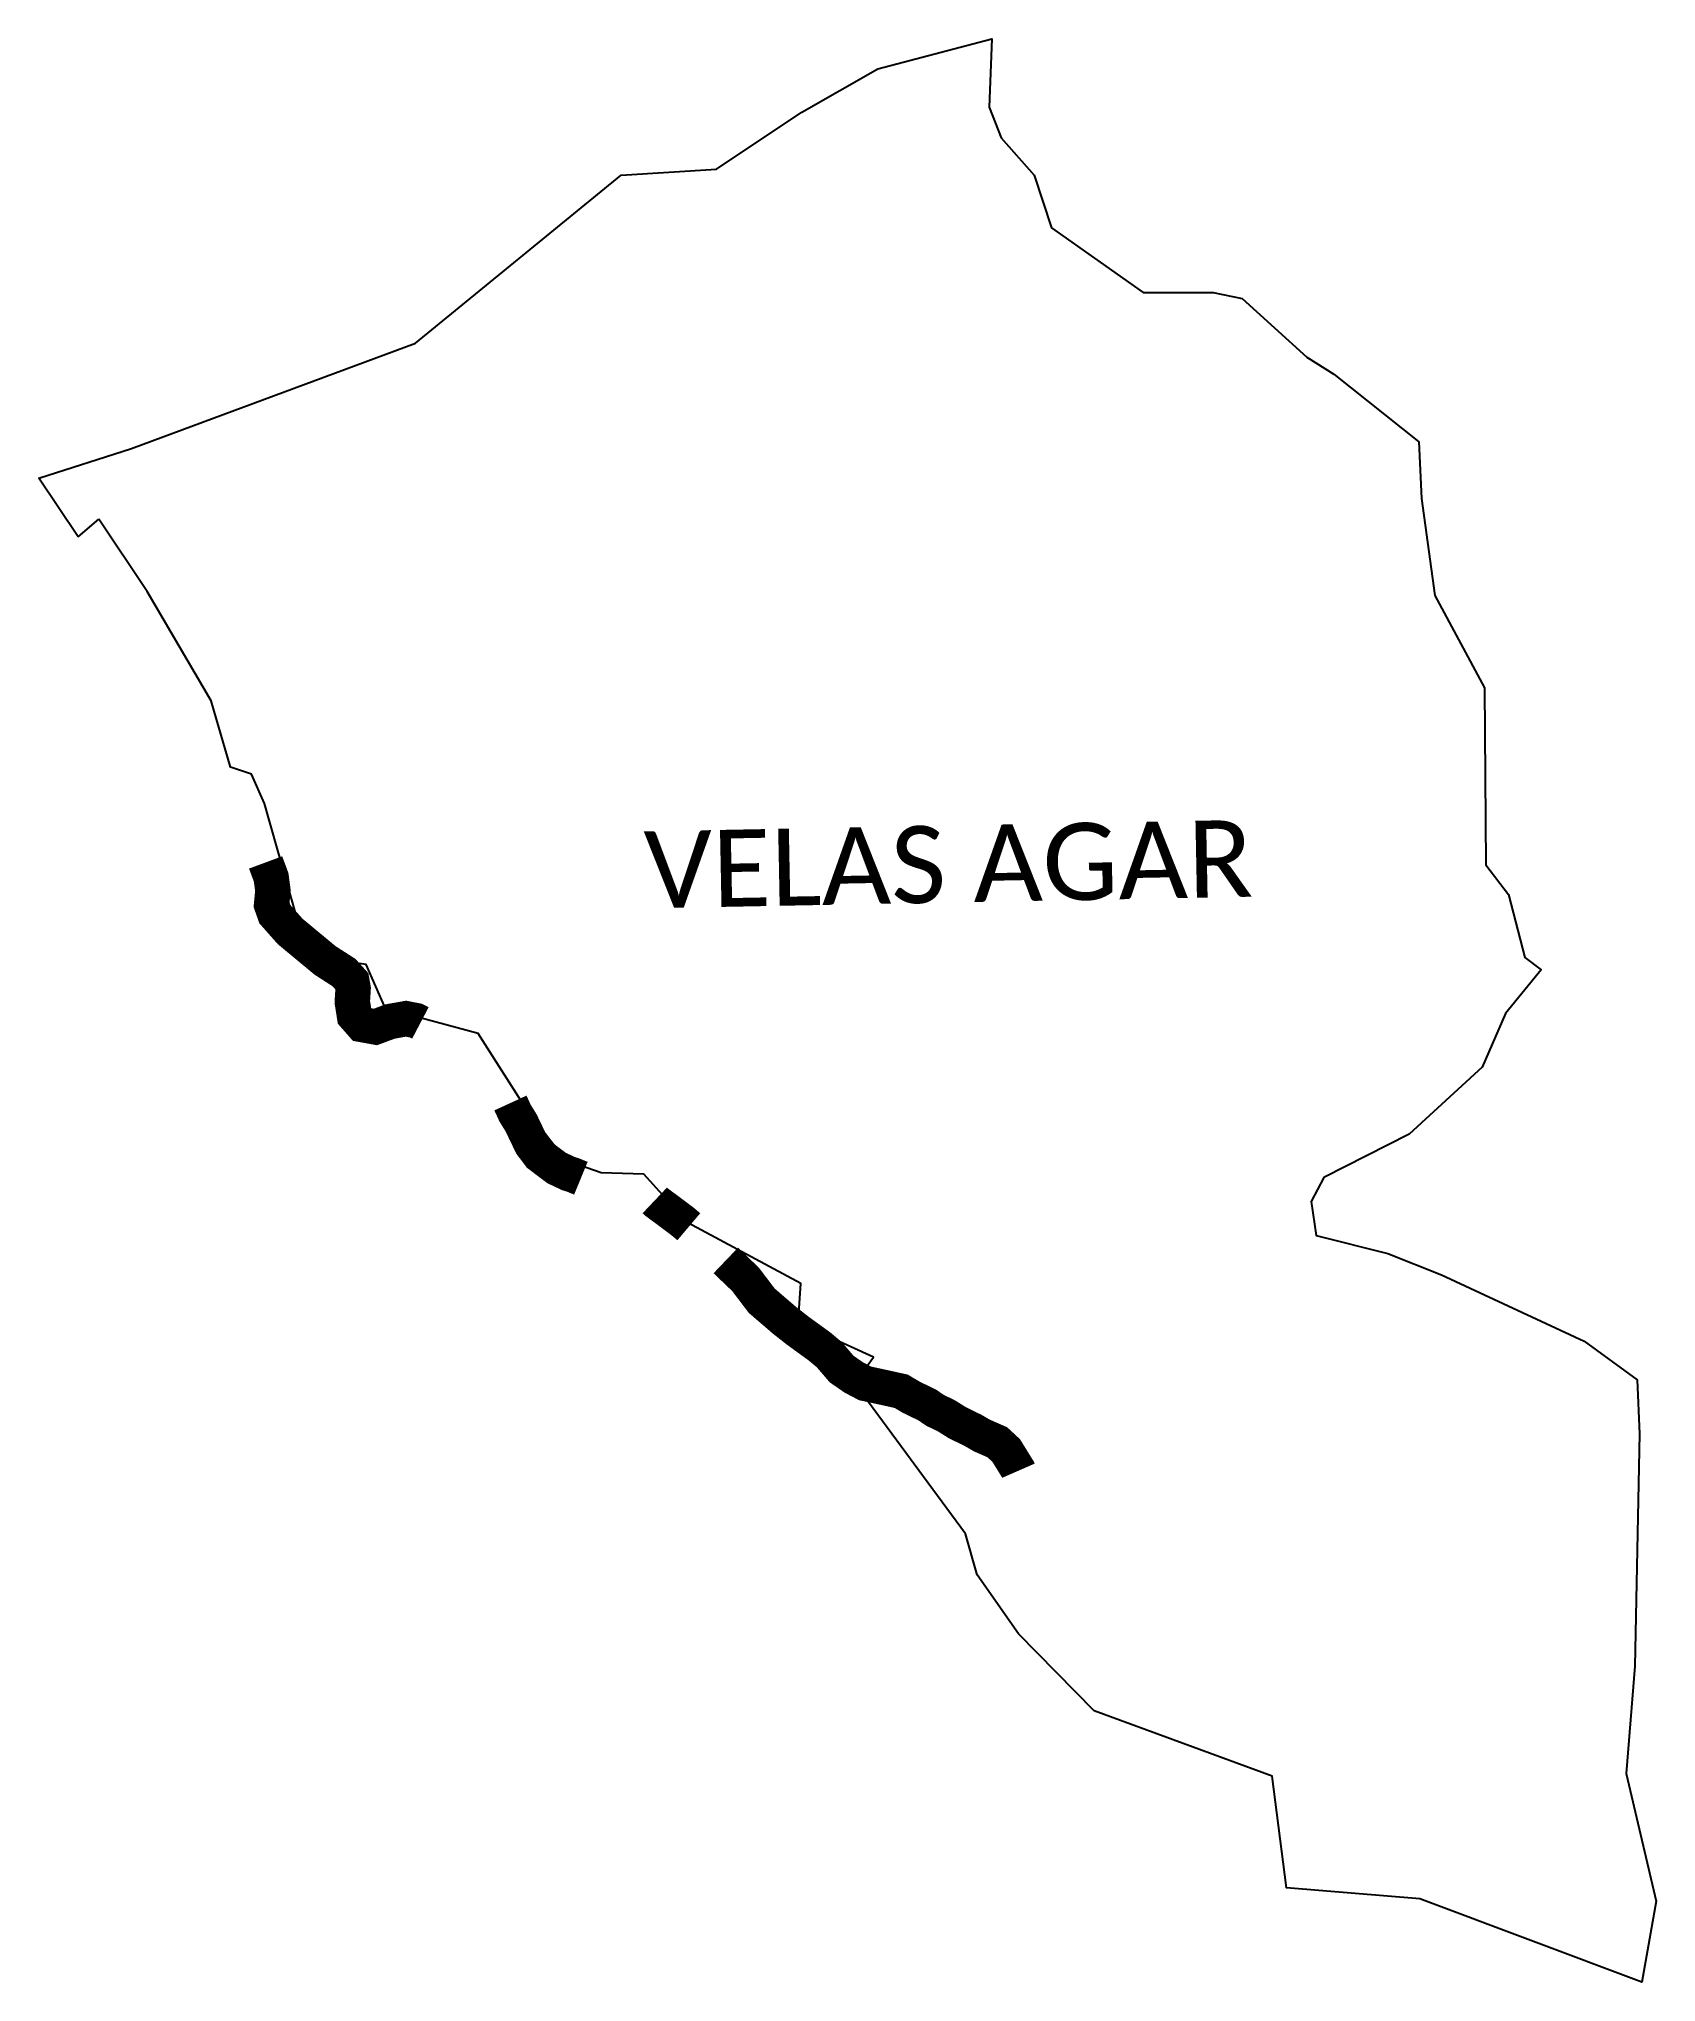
# Model space of a CAD drawing. Header units: metres. Extents: x 274747 to 287003, y 2012791 to 2074814.
# Drawn here: x 284719 to 287003, y 2012791 to 2015536 of the extents above; entities outside this region: 2.
import ezdxf

# ---------------------------------------------------------------- set-up
doc = ezdxf.new("R2010")
doc.units = ezdxf.units.M
doc.header["$MEASUREMENT"] = 0
for name, color, linetype in [('NATURALLY PROTECTED', 3, 'Continuous'), ('village', 3, 'Continuous'), ('VILLAGE NAME', 250, 'Continuous')]:
    doc.layers.add(name, color=color, linetype=linetype)
doc.styles.get("Standard").update_dxf_attribs({"font": 'arial.ttf'})

msp = doc.modelspace()

# ---------------------------------------------------------------- linework, layer by layer
at = {"layer": 'NATURALLY PROTECTED', "const_width": 50, "flags": 128}
for points in [[(274963.1, 2074788.5), (274961, 2074773.3), (274948.2, 2074695.2), (274940.5, 2074656.4), (274929.1, 2074613.7), (274923.8, 2074593.2), (274920.5, 2074578.9), (274916.9, 2074566), (274912.1, 2074547.9), (274908.9, 2074533.5), (274906.4, 2074522.6), (274901.8, 2074509.1), (274895.3, 2074483.2), (274884.1, 2074449.4), (274875, 2074420.6), (274862.6, 2074378.1), (274851.2, 2074342.2), (274850.4, 2074339.1)], [(274794.2, 2074199.6), (274788.1, 2074182.7), (274779.8, 2074162.3), (274773.5, 2074148.3), (274772.1, 2074145.1)]]:
    msp.add_lwpolyline(points, dxfattribs=at)
at = {"layer": 'NATURALLY PROTECTED', "color": 116, "true_color": 0x136734, "const_width": 50, "flags": 128}
for points in [[(285039.4, 2014372.4), (285047.2, 2014351.4), (285049.7, 2014332.6), (285047.8, 2014312.6), (285052.5, 2014299.3), (285074.1, 2014274.9), (285123.5, 2014233.9), (285150, 2014216.9), (285161.2, 2014204.5), (285163, 2014194.3), (285161.8, 2014175.4), (285164.9, 2014155.7), (285175.7, 2014143.4), (285194.5, 2014140), (285215.2, 2014147.7), (285237.7, 2014151.7), (285251.9, 2014148.9), (285258, 2014145.7)], [(285385.1, 2014032.6), (285391.7, 2014018.2), (285400, 2014004.9), (285407.6, 2013989.1), (285414.8, 2013974.1), (285426.3, 2013958.9), (285450.1, 2013940.9), (285467, 2013932.9), (285473.2, 2013931), (285484.6, 2013926.3)], [(285588.9, 2013895), (285590.8, 2013893.2), (285627.9, 2013865.5), (285637, 2013857.8)], [(285689.2, 2013810.2), (285716.9, 2013783.7), (285740, 2013753.3), (285771.5, 2013726.2), (285790.7, 2013711.1), (285821.4, 2013688.8), (285835.4, 2013677.1), (285853, 2013656.6), (285870, 2013644.9), (285886, 2013636.5), (285905.6, 2013632.3), (285937, 2013625.4), (285951.2, 2013616.9), (285973.5, 2013606.1), (285985.2, 2013598.2), (286000.3, 2013591), (286016.2, 2013581), (286038.7, 2013570), (286050.7, 2013563), (286072.6, 2013553.4), (286085.2, 2013541.7), (286101.8, 2013514.8), (286102.5, 2013513.2)]]:
    msp.add_lwpolyline(points, dxfattribs=at)
at = {"layer": 'village', "color": 3, "true_color": 0x00ff00}
msp.add_lwpolyline([(284774.9, 2014832.2), (284803.7, 2014857.5)], dxfattribs=at)
for points in [[(284774.9, 2014832.2, 0), (284719.2, 2014915.1, 0), (284849.9, 2014957.2, 0), (285251.2, 2015105.8, 0), (285541.6, 2015343.3, 0), (285676, 2015351.6, 0), (285796.8, 2015432.2, 0), (285904, 2015493.5, 0), (286065.1, 2015535.7, 0), (286061, 2015439.4, 0), (286078.3, 2015395.8, 0), (286124.7, 2015343.1, 0), (286149, 2015268.7, 0), (286278.6, 2015177.4, 0), (286377.3, 2015177.6, 0), (286418.5, 2015169, 0), (286509.6, 2015086, 0), (286548, 2015062.3, 0), (286667.8, 2014966.6, 0), (286671.5, 2014886.4, 0), (286690.4, 2014749.4, 0), (286760.8, 2014618.9, 0), (286762.7, 2014369.1, 0), (286794.6, 2014327.1, 0), (286817.6, 2014238, 0), (286840.7, 2014220.7, 0), (286790.2, 2014158.8, 0), (286757.2, 2014083.3, 0), (286654.2, 2013988.4, 0), (286533.9, 2013927.3, 0), (286515.7, 2013893.4, 0), (286523, 2013845.6, 0), (286623.9, 2013819.8, 0), (286700, 2013790.1, 0), (286901.5, 2013696, 0), (286976.1, 2013641.5, 0), (286979.5, 2013565.1, 0), (286972.9, 2013237.2, 0), (286960.6, 2013085.4, 0), (287002.9, 2012905.1, 0)], [(287002.9, 2012905.1, 0), (286982.7, 2012790.8, 0), (286669.4, 2012908.4, 0), (286480.8, 2012924.2, 0), (286460.9, 2013081.5, 0), (286209.4, 2013174.2, 0), (286102.5, 2013282.7, 0), (286044.1, 2013366.2, 0), (286027.5, 2013423.8, 0), (285870.9, 2013636.7, 0), (285897.7, 2013673.6, 0), (285791.3, 2013722.3, 0), (285795.4, 2013777.6, 0), (285635.8, 2013863.4, 0), (285573.7, 2013932, 0), (285513.3, 2013933.8, 0), (285463.5, 2013951.2, 0), (285409.6, 2014020.8, 0), (285339.5, 2014130.7, 0), (285208.6, 2014165.9, 0), (285181.5, 2014228.3, 0), (285135.6, 2014234.9, 0), (285083.6, 2014294.5, 0), (285037.9, 2014455.5, 0), (285019.3, 2014496.9, 0), (284989.8, 2014507, 0), (284962.4, 2014600.6, 0), (284872, 2014755.1, 0), (284803.7, 2014857.5, 0)]]:
    msp.add_polyline3d(points, dxfattribs=at)

# ---------------------------------------------------------------- texts
at = {"layer": 'VILLAGE NAME', "insert": (285572.9, 2014416.2), "char_height": 108.748, "attachment_point": 1, "rotation": 1.1028}
msp.add_mtext_dynamic_manual_height_columns('{\\fCalibri|b0|i0|c0|p34;VELAS AGAR}', width=1124.425, gutter_width=543.7, heights=[0], dxfattribs=at)

doc.saveas('drawing.dxf')
